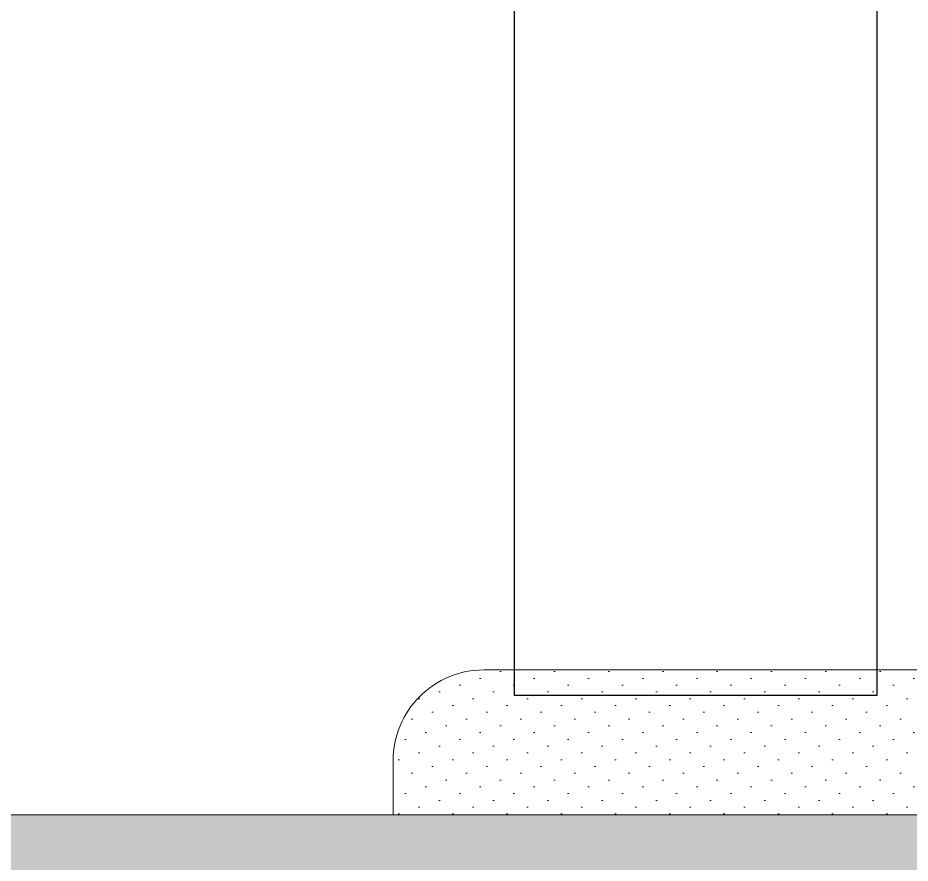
# Model space of a CAD drawing. Header units: inches. Extents: x 4017 to 5703, y -944 to 2840.
# Drawn here: x 4234.26 to 4241.65, y 1251.98 to 1258.98 of the extents above; entities that cross this region are included whole.
import ezdxf

# ---------------------------------------------------------------- set-up
doc = ezdxf.new("R2010")
doc.units = ezdxf.units.IN
doc.header["$MEASUREMENT"] = 0
doc.layers.get('0').update_dxf_attribs({"color": 5})
doc.layers.add('1 - bed panels', color=170, linetype='Continuous', lineweight=9)
doc.layers.add('1 - plaster', color=1, linetype='Continuous', lineweight=9)

# ---------------------------------------------------------------- blocks, each defined once
blk = doc.blocks.new('ddaswd')
at = {"layer": '1 - plaster', "true_color": 0xe0a352}
blk.add_hatch(color=33, dxfattribs=at).paths.add_polyline_path([(-106.5979, -212.189), (-106.5979, -210.989), (0, -210.989), (0, -212.189)])
at = {"layer": '1 - plaster'}
blk.add_lwpolyline([(-106.5979, -212.189), (-106.5979, -210.989), (0, -210.989), (0, -212.189), (-106.5979, -212.189)], dxfattribs=at)
blk = doc.blocks.new('ddwsadwaef')
at = {"layer": '1 - bed panels', "true_color": 0x334acc}
h = blk.add_hatch(dxfattribs=at)
h.set_pattern_fill('DOTS', color=162, scale=0.1, angle=135, style=0)
h.set_pattern_definition([(135, (-4505.59664, 5397.73422), (-0.1683798023, -0.0561266008), [0, -0.15875])])
edge = h.paths.add_edge_path()
edge.add_line((-95.75, -209.789), (-100.2544, -209.789))
edge.add_arc((-100.2544, -210.539), 0.75, 90, 180)
edge.add_line((-101.0044, -210.539), (-101.0044, -210.989))
edge.add_line((-101.0044, -210.989), (-95, -210.989))
edge.add_line((-95, -210.989), (-95, -210.539))
edge.add_arc((-95.75, -210.539), 0.75, 0, 90)
at = {"layer": '1 - bed panels'}
blk.add_lwpolyline([(-95.75, -209.789), (-100.2544, -209.789, 0.414214), (-101.0044, -210.539), (-101.0044, -210.989), (-95, -210.989), (-95, -210.539, 0.414214)], format="xyb", close=True, dxfattribs=at)

msp = doc.modelspace()

# ---------------------------------------------------------------- linework, layer by layer
msp.add_lwpolyline([(4238.3701, 1253.3735), (4238.3701, 1353.3735), (4241.3701, 1353.3735), (4241.3701, 1253.3735), (4238.3701, 1253.3735)])
at = {"layer": '1 - plaster'}
msp.add_line((4238.3701, 1253.3735), (4238.3703, 1463.3735), dxfattribs=at)

# ---------------------------------------------------------------- block references
for name in ['ddaswd', 'ddwsadwaef']:
    msp.add_blockref(name, (4338.3706, 1463.3735))

doc.saveas('drawing.dxf')
